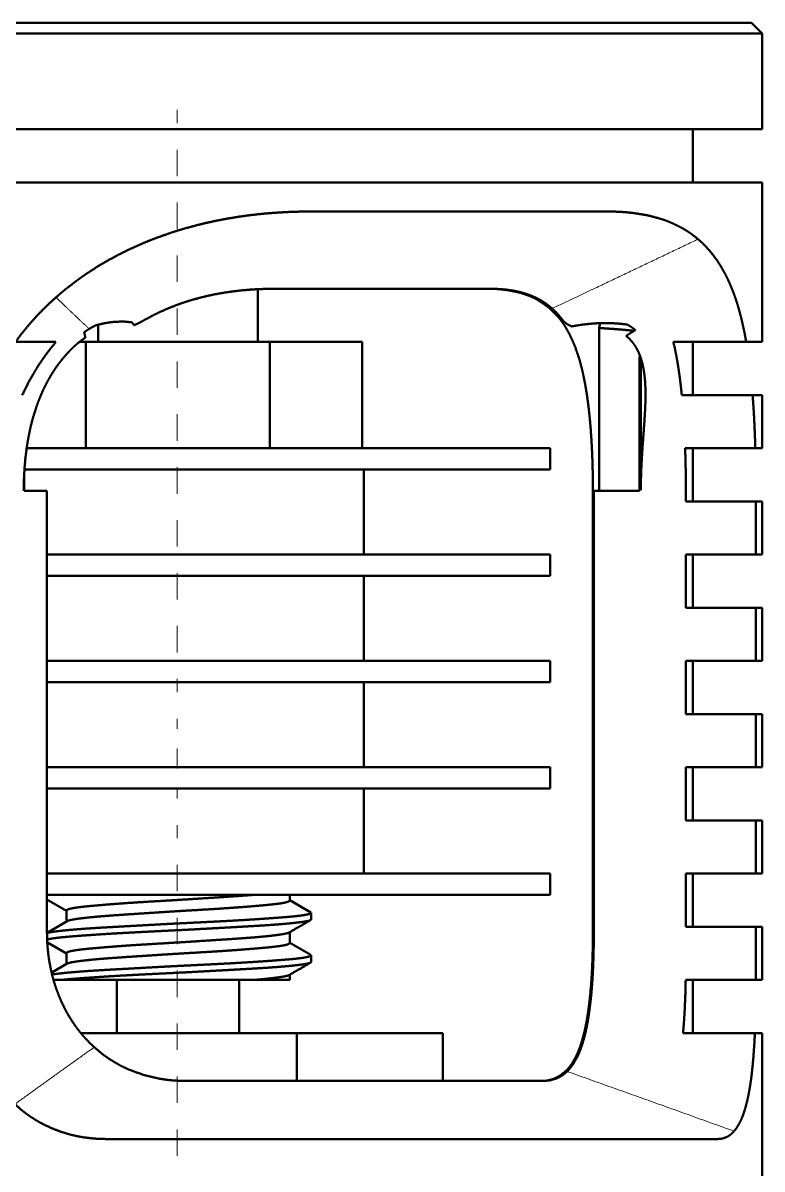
# Paper-space layout 'Layout1' of a CAD drawing. Header units: millimetres. Extents: x 0 to 420, y 0 to 297.
# Drawn here: x 320.27 to 348.07, y 154.31 to 197.42 of the extents above; entities that cross this region are included whole.
import ezdxf

# ---------------------------------------------------------------- set-up
doc = ezdxf.new("R2010")
doc.units = ezdxf.units.MM
doc.layers.add('170', color=7, linetype='Continuous', true_color=0xffffff)

psp = doc.layouts.get("Layout1")

# ---------------------------------------------------------------- linework, layer by layer
at = {"layer": '170', "color": 155, "linetype": 'Continuous', "lineweight": 50}
for p, q in [((324.056, 197.419), (324.056, 197.419)), ((332.176, 197.419), (332.176, 197.419)), ((343.592, 197.419), (343.592, 197.419)), ((348.066, 197.019), (347.666, 197.419)), ((348.066, 193.419), (348.066, 197.019)), ((345.466, 191.419), (345.466, 193.419)), ((348.066, 185.419), (348.066, 191.419)), ((329.105, 185.419), (329.105, 187.398)), ((337.956, 187.414), (337.721, 187.419)), ((323.105, 186.066), (323.105, 185.419)), ((341.941, 185.945), (341.976, 186.123)), ((341.941, 179.819), (341.941, 185.945)), ((322.411, 185.419), (322.632, 185.419)), ((322.632, 181.419), (322.632, 185.419)), ((322.632, 185.419), (329.56, 185.419)), ((329.56, 185.419), (329.56, 181.419)), ((329.56, 185.419), (333.024, 185.419)), ((333.024, 185.419), (333.024, 181.419)), ((345.466, 183.419), (345.466, 185.419)), ((343.462, 179.819), (343.462, 184.867)), ((343.505, 184.731), (343.505, 179.848)), ((348.066, 181.419), (348.066, 183.419)), ((340.096, 181.419), (340.096, 180.619)), ((345.466, 179.419), (345.466, 181.419)), ((320.322, 180.373), (320.322, 179.819)), ((333.096, 180.619), (333.096, 177.419)), ((321.175, 179.819), (320.322, 179.819)), ((321.175, 163.199), (321.175, 179.819)), ((341.704, 163.199), (341.704, 179.819)), ((341.739, 163.199), (341.739, 179.819)), ((343.462, 179.819), (341.739, 179.819)), ((345.2, 179.419), (345.2, 179.819)), ((347.834, 179.419), (345.2, 179.419)), ((347.834, 177.419), (347.834, 179.419)), ((348.066, 177.419), (348.066, 179.419)), ((340.096, 177.419), (340.096, 176.619)), ((345.2, 177.419), (347.834, 177.419)), ((345.2, 175.419), (345.2, 177.419)), ((345.466, 175.419), (345.466, 177.419)), ((333.096, 176.619), (333.096, 173.419)), ((347.834, 175.419), (345.2, 175.419)), ((347.834, 173.419), (347.834, 175.419)), ((348.066, 173.419), (348.066, 175.419)), ((340.096, 173.419), (340.096, 172.619)), ((345.2, 173.419), (347.834, 173.419)), ((345.2, 171.419), (345.2, 173.419)), ((345.466, 171.419), (345.466, 173.419)), ((333.096, 172.619), (333.096, 169.419)), ((347.834, 171.419), (345.2, 171.419)), ((347.834, 169.419), (347.834, 171.419)), ((348.066, 169.419), (348.066, 171.419)), ((340.096, 169.419), (340.096, 168.619)), ((345.2, 169.419), (347.834, 169.419)), ((345.2, 167.419), (345.2, 169.419)), ((345.466, 167.419), (345.466, 169.419)), ((333.096, 168.619), (333.096, 165.419)), ((347.834, 167.419), (345.2, 167.419)), ((347.834, 165.419), (347.834, 167.419)), ((348.066, 165.419), (348.066, 167.419)), ((340.096, 165.419), (340.096, 164.619)), ((345.2, 165.419), (347.834, 165.419)), ((345.2, 163.419), (345.2, 165.419)), ((345.466, 163.419), (345.466, 165.419)), ((321.175, 164.44), (321.905, 164.017)), ((328.822, 164.614), (328.875, 164.619)), ((330.305, 164.408), (330.305, 164.619)), ((331.097, 163.961), (330.305, 164.42)), ((321.905, 164.03), (321.905, 163.62)), ((331.105, 163.692), (331.105, 163.945)), ((321.934, 163.637), (321.176, 163.198)), ((347.834, 163.419), (345.2, 163.419)), ((347.834, 161.419), (347.834, 163.419)), ((348.066, 161.419), (348.066, 163.419)), ((330.305, 162.808), (330.305, 163.217)), ((321.194, 162.829), (321.905, 162.417)), ((331.095, 162.362), (330.305, 162.82)), ((321.905, 162.43), (321.905, 162.02)), ((331.105, 162.092), (331.105, 162.345)), ((321.933, 162.037), (321.352, 161.7)), ((323.805, 161.418), (323.805, 159.419)), ((328.405, 159.419), (328.405, 161.418)), ((330.305, 161.419), (330.305, 161.617)), ((345.466, 159.419), (345.466, 161.419)), ((347.231, 161.419), (347.834, 161.419)), ((322.449, 159.419), (330.57, 159.419)), ((330.57, 159.419), (330.57, 157.619)), ((336.055, 157.619), (336.055, 159.419)), ((348.066, 151.819), (348.066, 159.419)), ((339.943, 157.632), (339.736, 157.619))]:
    psp.add_line(p, q, dxfattribs=at)
at = {"layer": '170', "color": 193, "linetype": 'Continuous', "lineweight": 13}
for p, q in [((326.066, 193.646), (326.066, 194.144)), ((326.066, 189.665), (326.066, 190.66)), ((326.066, 187.674), (326.066, 188.669)), ((326.066, 185.683), (326.066, 186.679)), ((326.066, 183.692), (326.066, 184.688)), ((326.066, 181.702), (326.066, 182.697)), ((326.066, 179.711), (326.066, 180.706)), ((326.066, 177.72), (326.066, 178.715)), ((326.066, 175.729), (326.066, 176.725)), ((326.066, 173.739), (326.066, 174.734)), ((326.066, 172.245), (326.066, 172.743)), ((326.066, 170.87), (326.066, 171.245)), ((326.066, 169.37), (326.066, 170.12)), ((326.066, 168.245), (326.066, 168.62)), ((326.066, 166.748), (326.066, 167.245)), ((326.066, 164.757), (326.066, 165.752)), ((326.066, 162.766), (326.066, 163.762)), ((326.066, 160.775), (326.066, 161.771)), ((326.066, 158.785), (326.066, 159.78)), ((326.066, 156.794), (326.066, 157.789)), ((326.066, 154.803), (326.066, 155.798))]:
    psp.add_line(p, q, dxfattribs=at)
at = {"layer": '170', "color": 155, "linetype": 'Continuous', "lineweight": 50}
for points, knots in [([(347.666, 197.419), (347.557, 197.419), (346.692, 197.419), (344.996, 197.419), (343.857, 197.419), (341.053, 197.419), (337.647, 197.419), (333.774, 197.419), (329.591, 197.419), (327.435, 197.419), (323.104, 197.419), (318.892, 197.419), (314.97, 197.419), (311.493, 197.419), (308.604, 197.419), (307.417, 197.419)], [0, 0, 0.002709, 0.024207, 0.066335, 0.094636, 0.164286, 0.248927, 0.345151, 0.449084, 0.502642, 0.610243, 0.714881, 0.812345, 0.89871, 0.9705, 1, 1]), ([(348.066, 197.019), (347.655, 197.019), (346.438, 197.019), (344.46, 197.019), (341.796, 197.019), (338.544, 197.019), (336.735, 197.019), (332.835, 197.019), (328.683, 197.019), (324.433, 197.019), (320.244, 197.019), (318.221, 197.019), (314.415, 197.019), (311.043, 197.019), (308.232, 197.019), (307.071, 197.019)], [0, 0, 0.010023, 0.039709, 0.087951, 0.152947, 0.232271, 0.276398, 0.371521, 0.472811, 0.576484, 0.67867, 0.728007, 0.820865, 0.90311, 0.971673, 1, 1]), ([(307.071, 193.419), (309.561, 193.419), (311.043, 193.419), (314.415, 193.419), (318.221, 193.419), (322.321, 193.419), (326.56, 193.419), (328.683, 193.419), (332.835, 193.419), (336.735, 193.419), (340.236, 193.419), (343.208, 193.419), (345.54, 193.419), (347.145, 193.419), (347.963, 193.419), (348.066, 193.419)], [0, 0, 0.060725, 0.09689, 0.179135, 0.271993, 0.371996, 0.475409, 0.527189, 0.628479, 0.723602, 0.809008, 0.881507, 0.938392, 0.97754, 0.997488, 1, 1]), ([(348.066, 191.419), (347.963, 191.419), (347.145, 191.419), (345.54, 191.419), (344.46, 191.419), (341.796, 191.419), (338.544, 191.419), (336.735, 191.419), (332.835, 191.419), (328.683, 191.419), (324.433, 191.419), (320.244, 191.419), (318.221, 191.419), (314.415, 191.419), (311.043, 191.419), (308.232, 191.419), (307.071, 191.419)], [0, 0, 0.002512, 0.02246, 0.061608, 0.087951, 0.152947, 0.232271, 0.276398, 0.371521, 0.472811, 0.576484, 0.67867, 0.728007, 0.820865, 0.90311, 0.971673, 1, 1]), ([(319.987, 185.419), (320.225, 185.733), (320.473, 186.037), (320.731, 186.33), (321, 186.613), (321.28, 186.885), (321.571, 187.147), (321.72, 187.274), (321.871, 187.399), (322.025, 187.521), (322.182, 187.641), (322.261, 187.7), (322.34, 187.759), (322.421, 187.817), (322.502, 187.874), (322.665, 187.987), (322.83, 188.096), (323.164, 188.306), (323.505, 188.505), (323.852, 188.692), (324.204, 188.869), (324.563, 189.035), (324.927, 189.19), (325.297, 189.336), (325.673, 189.471), (325.862, 189.535), (326.052, 189.596), (326.243, 189.654), (326.434, 189.709), (326.817, 189.812), (327.201, 189.905), (327.587, 189.987), (327.975, 190.061), (328.364, 190.125), (328.754, 190.18), (329.146, 190.226), (329.539, 190.263), (329.932, 190.29), (330.324, 190.31), (330.715, 190.322), (331.105, 190.325)], [0, 0, 0.031246, 0.062336, 0.093328, 0.124268, 0.155203, 0.186186, 0.201711, 0.217264, 0.232852, 0.248478, 0.256307, 0.264149, 0.272003, 0.279866, 0.295578, 0.311262, 0.342566, 0.37382, 0.405057, 0.436316, 0.467625, 0.499016, 0.530516, 0.562154, 0.578002, 0.593819, 0.609604, 0.62536, 0.656797, 0.688156, 0.719458, 0.750723, 0.781967, 0.813205, 0.844456, 0.875735, 0.906975, 0.938093, 0.969095, 1, 1]), ([(331.105, 190.325), (333.202, 190.325), (337.165, 190.325), (340.693, 190.325), (342.249, 190.325)], [0, 0, 0.188171, 0.543819, 0.860355, 1, 1]), ([(347.47, 185.419), (347.412, 185.733), (347.348, 186.036), (347.279, 186.33), (347.204, 186.614), (347.164, 186.752), (347.123, 186.886), (347.08, 187.019), (347.035, 187.148), (346.989, 187.275), (346.94, 187.4), (346.89, 187.522), (346.838, 187.642), (346.812, 187.701), (346.785, 187.759), (346.757, 187.817), (346.729, 187.874), (346.672, 187.987), (346.613, 188.096), (346.489, 188.306), (346.359, 188.504), (346.222, 188.692), (346.078, 188.868), (345.926, 189.034), (345.766, 189.19), (345.598, 189.336), (345.423, 189.47), (345.332, 189.534), (345.239, 189.595), (345.145, 189.653), (345.049, 189.709), (344.853, 189.812), (344.65, 189.905), (344.44, 189.988), (344.223, 190.061), (343.769, 190.179), (343.287, 190.261), (343.036, 190.29), (342.78, 190.31), (342.517, 190.322), (342.249, 190.325)], [0, 0, 0.039948, 0.078746, 0.116478, 0.153139, 0.171062, 0.188706, 0.206084, 0.223217, 0.240119, 0.256817, 0.273325, 0.289651, 0.297748, 0.305803, 0.313819, 0.321788, 0.337557, 0.353099, 0.383537, 0.413206, 0.442224, 0.470741, 0.498893, 0.52679, 0.554527, 0.582232, 0.596094, 0.609938, 0.623777, 0.637624, 0.665393, 0.693335, 0.721545, 0.750129, 0.808776, 0.869904, 0.901474, 0.933656, 0.966486, 1, 1]), ([(329.731, 187.419), (329.418, 187.415), (329.105, 187.404), (328.793, 187.385), (328.482, 187.357), (328.171, 187.321), (327.861, 187.276), (327.551, 187.222), (327.242, 187.158), (326.934, 187.084), (326.626, 186.999), (326.473, 186.952), (326.32, 186.903), (326.244, 186.877), (326.168, 186.85), (326.092, 186.823), (326.017, 186.795), (325.718, 186.676), (325.424, 186.546), (325.136, 186.404), (324.854, 186.251)], [0, 0, 0.061681, 0.123332, 0.18497, 0.246631, 0.308362, 0.3702, 0.432193, 0.494403, 0.556891, 0.619739, 0.651322, 0.683027, 0.698928, 0.714827, 0.730714, 0.746586, 0.809969, 0.873272, 0.936577, 1, 1]), ([(329.731, 187.419), (333.302, 187.419), (334.946, 187.419), (337.836, 187.419)], [0, 0, 0.440623, 0.643489, 1, 1]), ([(337.836, 187.419), (338.05, 187.415), (338.259, 187.404), (338.462, 187.385), (338.659, 187.357), (338.851, 187.321), (339.036, 187.276), (339.216, 187.222), (339.39, 187.158), (339.559, 187.084), (339.722, 186.999), (339.801, 186.952), (339.879, 186.903), (339.917, 186.877), (339.955, 186.85), (339.992, 186.823), (340.029, 186.795), (340.173, 186.676), (340.309, 186.546), (340.438, 186.404), (340.56, 186.251)], [0, 0, 0.069628, 0.137414, 0.203488, 0.267995, 0.331094, 0.392966, 0.453832, 0.51393, 0.573565, 0.633069, 0.662885, 0.692806, 0.707814, 0.722841, 0.737871, 0.75291, 0.813283, 0.87432, 0.936426, 1, 1]), ([(341.704, 179.819), (341.702, 180.224), (341.695, 180.626), (341.683, 181.024), (341.667, 181.418), (341.645, 181.809), (341.617, 182.196), (341.609, 182.292), (341.601, 182.388), (341.592, 182.483), (341.583, 182.577), (341.564, 182.763), (341.544, 182.947), (341.497, 183.306), (341.443, 183.655), (341.381, 183.992), (341.311, 184.319), (341.292, 184.4), (341.272, 184.479), (341.252, 184.557), (341.231, 184.635), (341.188, 184.786), (341.142, 184.933), (341.044, 185.215), (340.935, 185.48), (340.816, 185.729), (340.685, 185.962), (340.615, 186.073), (340.542, 186.178), (340.466, 186.279), (340.388, 186.375), (340.048, 186.714), (339.663, 186.982), (339.559, 187.039), (339.453, 187.091), (339.344, 187.139), (339.233, 187.183), (339.004, 187.258), (338.766, 187.317), (338.519, 187.363), (338.262, 187.395), (338.094, 187.408)], [0, 0, 0.043173, 0.08596, 0.128368, 0.170405, 0.212082, 0.253407, 0.263679, 0.273899, 0.284048, 0.294129, 0.314086, 0.333772, 0.372354, 0.409901, 0.446453, 0.482074, 0.490842, 0.499547, 0.508163, 0.516686, 0.533454, 0.549857, 0.581624, 0.612132, 0.641549, 0.670027, 0.683962, 0.697656, 0.71108, 0.724275, 0.775364, 0.825373, 0.837962, 0.850588, 0.863238, 0.875937, 0.901587, 0.92773, 0.95451, 0.982052, 1, 1]), ([(323, 186.041), (322.946, 186.013), (322.892, 185.984), (322.839, 185.954), (322.785, 185.923), (322.68, 185.857), (322.575, 185.787)], [0, 0, 0.121867, 0.245201, 0.369747, 0.494853, 0.746417, 1, 1]), ([(324.361, 186.158), (324.06, 186.187), (323.731, 186.177), (323.557, 186.158), (323.376, 186.129), (323.283, 186.111), (323.19, 186.09), (323.095, 186.067), (323, 186.041)], [0, 0, 0.219606, 0.458677, 0.586143, 0.719169, 0.78776, 0.857504, 0.928272, 1, 1]), ([(324.449, 186.05), (324.41, 186.107), (324.361, 186.158)], [0, 0, 0.495347, 1, 1]), ([(324.449, 186.05), (324.499, 186.071), (324.55, 186.094), (324.601, 186.118), (324.652, 186.143), (324.702, 186.168), (324.753, 186.195), (324.803, 186.223), (324.854, 186.251)], [0, 0, 0.121802, 0.245165, 0.369214, 0.494008, 0.619619, 0.74597, 0.87296, 1, 1]), ([(340.56, 186.251), (340.623, 186.179), (340.702, 186.113), (340.724, 186.098), (340.747, 186.083), (340.771, 186.068), (340.797, 186.054), (340.85, 186.028), (340.907, 186.004)], [0, 0, 0.220728, 0.458822, 0.521783, 0.586342, 0.652326, 0.719528, 0.857167, 1, 1]), ([(342.998, 186.072), (342.871, 186.088), (342.743, 186.102), (342.614, 186.113), (342.485, 186.121), (342.226, 186.128), (341.965, 186.125), (341.833, 186.119), (341.701, 186.11), (341.635, 186.105), (341.569, 186.099), (341.502, 186.092), (341.435, 186.085), (341.17, 186.049), (340.907, 186.004)], [0, 0, 0.061158, 0.122369, 0.183675, 0.245116, 0.368543, 0.492914, 0.555531, 0.618473, 0.650072, 0.681768, 0.713571, 0.745427, 0.872762, 1, 1]), ([(343.255, 185.835), (343.204, 185.842), (343.165, 185.846), (343.124, 185.85), (343.082, 185.855), (343.038, 185.859), (342.946, 185.868), (342.85, 185.877), (342.75, 185.886), (342.645, 185.894), (342.59, 185.898), (342.535, 185.903), (342.478, 185.907), (342.421, 185.911), (342.305, 185.919), (342.064, 185.936), (341.941, 185.945)], [0, 0, 0.038783, 0.068744, 0.099908, 0.132286, 0.16577, 0.235412, 0.308522, 0.385023, 0.464969, 0.506236, 0.548394, 0.59135, 0.634881, 0.723319, 0.905881, 1, 1]), ([(342.954, 185.649), (343.127, 185.757), (343.299, 185.866)], [0, 0, 0.500977, 1, 1]), ([(343.299, 185.866), (343.23, 185.922), (343.157, 185.976), (343.119, 186.001), (343.079, 186.026), (343.039, 186.049), (342.998, 186.072)], [0, 0, 0.244094, 0.491995, 0.617808, 0.744711, 0.872107, 1, 1]), ([(321.511, 185.419), (321.126, 185.419), (320.364, 185.419), (319.987, 185.419)], [0, 0, 0.252578, 0.752374, 1, 1]), ([(320.241, 183.419), (320.507, 183.952), (320.807, 184.463), (320.971, 184.71), (321.142, 184.952), (321.322, 185.188), (321.511, 185.419)], [0, 0, 0.251004, 0.500445, 0.62502, 0.749699, 0.874642, 1, 1]), ([(322.621, 185.588), (322.459, 185.47), (322.301, 185.342), (322.263, 185.309), (322.224, 185.274), (322.186, 185.24), (322.149, 185.204), (322.075, 185.132), (322.003, 185.059), (321.865, 184.909), (321.734, 184.752), (321.61, 184.591), (321.492, 184.425), (321.436, 184.341), (321.381, 184.255), (321.328, 184.169), (321.276, 184.081), (321.178, 183.905), (321.087, 183.725), (321.043, 183.634), (321.001, 183.543), (320.961, 183.451), (320.922, 183.359), (320.849, 183.174), (320.781, 182.986), (320.661, 182.607), (320.561, 182.222), (320.517, 182.026), (320.478, 181.829), (320.443, 181.63), (320.412, 181.43), (320.362, 181.029), (320.327, 180.627), (320.307, 180.224), (320.3, 179.819)], [0, 0, 0.031041, 0.062466, 0.070389, 0.07834, 0.086319, 0.094313, 0.110255, 0.126143, 0.157784, 0.189322, 0.220821, 0.252339, 0.268116, 0.283872, 0.299581, 0.315252, 0.346525, 0.377747, 0.393345, 0.408908, 0.424426, 0.439907, 0.470793, 0.501607, 0.563182, 0.624923, 0.655937, 0.687077, 0.718362, 0.749688, 0.812224, 0.874721, 0.937286, 1, 1]), ([(322.575, 185.787), (322.596, 185.686), (322.621, 185.588)], [0, 0, 0.503444, 1, 1]), ([(343.505, 179.848), (343.511, 180.254), (343.524, 180.658), (343.545, 181.06), (343.571, 181.461), (343.629, 182.256), (343.636, 182.355), (343.643, 182.454), (343.649, 182.553), (343.655, 182.651), (343.666, 182.846), (343.674, 183.038), (343.68, 183.227), (343.682, 183.415), (343.681, 183.6), (343.675, 183.783), (343.664, 183.963), (343.647, 184.141), (343.636, 184.229), (343.623, 184.316), (343.608, 184.403), (343.592, 184.489), (343.552, 184.657), (343.503, 184.82), (343.474, 184.9), (343.443, 184.978), (343.427, 185.017), (343.409, 185.055), (343.391, 185.093), (343.372, 185.13), (343.289, 185.275), (343.192, 185.41), (343.081, 185.535), (342.954, 185.649)], [0, 0, 0.067646, 0.135011, 0.202117, 0.268972, 0.40188, 0.41841, 0.43492, 0.451386, 0.467761, 0.500192, 0.532213, 0.563828, 0.595043, 0.625874, 0.656328, 0.686419, 0.716182, 0.730952, 0.74566, 0.760319, 0.774901, 0.803689, 0.832066, 0.846142, 0.860171, 0.867177, 0.874177, 0.881184, 0.888183, 0.915955, 0.943598, 0.971453, 1, 1]), ([(347.47, 185.419), (346.1, 185.419), (344.731, 185.419)], [0, 0, 0.500162, 1, 1]), ([(344.731, 185.418), (344.783, 185.188), (344.831, 184.952), (344.875, 184.71), (344.916, 184.463), (344.953, 184.211), (344.988, 183.953), (345.019, 183.688), (345.047, 183.419)], [0, 0, 0.116761, 0.235664, 0.356782, 0.480252, 0.606225, 0.734813, 0.86607, 1, 1]), ([(347.711, 183.418), (347.745, 182.932), (347.773, 182.436), (347.795, 181.932), (347.812, 181.419)], [0, 0, 0.243647, 0.49146, 0.743542, 1, 1]), ([(320.402, 181.419), (323.725, 181.419), (327.194, 181.419), (330.596, 181.419), (332.206, 181.419), (335.118, 181.419), (337.476, 181.419), (339.133, 181.419), (339.988, 181.419), (340.096, 181.419)], [0, 0, 0.168751, 0.344911, 0.517636, 0.599364, 0.747258, 0.86696, 0.951103, 0.994511, 1, 1]), ([(347.812, 181.419), (346.932, 181.419), (346.052, 181.419), (345.174, 181.419)], [0, 0, 0.33361, 0.666946, 1, 1]), ([(345.2, 179.819), (345.199, 180.222), (345.194, 180.622), (345.185, 181.022), (345.174, 181.419)], [0, 0, 0.251762, 0.502326, 0.751736, 1, 1]), ([(340.096, 180.619), (339.662, 180.619), (338.389, 180.619), (336.354, 180.619), (333.684, 180.619), (330.544, 180.619), (327.129, 180.619), (325.384, 180.619), (321.954, 180.619), (320.322, 180.619)], [0, 0, 0.02192, 0.086324, 0.189224, 0.324248, 0.483035, 0.655753, 0.744009, 0.917481, 1, 1]), ([(321.176, 177.419), (324.45, 177.419), (327.819, 177.419), (331.088, 177.419), (334.068, 177.419), (336.587, 177.419), (338.498, 177.419), (339.69, 177.419), (340.096, 177.419)], [0, 0, 0.173035, 0.351107, 0.523904, 0.681421, 0.814535, 0.915535, 0.978573, 1, 1]), ([(340.096, 176.619), (339.69, 176.619), (338.498, 176.619), (337.626, 176.619), (335.395, 176.619), (332.626, 176.619), (329.478, 176.619), (326.135, 176.619), (322.789, 176.619), (321.176, 176.619)], [0, 0, 0.021427, 0.084465, 0.130538, 0.248452, 0.394829, 0.561195, 0.737915, 0.914752, 1, 1]), ([(321.176, 173.419), (324.45, 173.419), (327.819, 173.419), (331.088, 173.419), (334.068, 173.419), (336.587, 173.419), (338.498, 173.419), (339.69, 173.419), (340.096, 173.419)], [0, 0, 0.173035, 0.351107, 0.523904, 0.681421, 0.814535, 0.915535, 0.978573, 1, 1]), ([(340.096, 172.619), (339.69, 172.619), (338.498, 172.619), (337.626, 172.619), (335.395, 172.619), (332.626, 172.619), (329.478, 172.619), (326.135, 172.619), (322.789, 172.619), (321.176, 172.619)], [0, 0, 0.021427, 0.084465, 0.130538, 0.248452, 0.394829, 0.561195, 0.737915, 0.914752, 1, 1]), ([(321.176, 169.419), (324.45, 169.419), (327.819, 169.419), (331.088, 169.419), (334.068, 169.419), (336.587, 169.419), (338.498, 169.419), (339.69, 169.419), (340.096, 169.419)], [0, 0, 0.173035, 0.351107, 0.523904, 0.681421, 0.814535, 0.915535, 0.978573, 1, 1]), ([(340.096, 168.619), (339.69, 168.619), (338.498, 168.619), (337.626, 168.619), (335.395, 168.619), (332.626, 168.619), (329.478, 168.619), (326.135, 168.619), (322.789, 168.619), (321.176, 168.619)], [0, 0, 0.021427, 0.084465, 0.130538, 0.248452, 0.394829, 0.561195, 0.737915, 0.914752, 1, 1]), ([(321.176, 165.419), (324.45, 165.419), (327.819, 165.419), (331.088, 165.419), (334.068, 165.419), (336.587, 165.419), (338.498, 165.419), (339.69, 165.419), (340.096, 165.419)], [0, 0, 0.173035, 0.351107, 0.523904, 0.681421, 0.814535, 0.915535, 0.978573, 1, 1]), ([(340.096, 164.619), (339.69, 164.619), (338.498, 164.619), (337.626, 164.619), (335.395, 164.619), (332.626, 164.619), (329.478, 164.619), (326.135, 164.619), (322.789, 164.619), (321.176, 164.619)], [0, 0, 0.021427, 0.084465, 0.130538, 0.248452, 0.394829, 0.561195, 0.737915, 0.914752, 1, 1]), ([(326.105, 164.43), (325.692, 164.405), (325.085, 164.369), (324.887, 164.357), (324.788, 164.351), (324.592, 164.339), (324.496, 164.333), (324.125, 164.308), (323.773, 164.282), (323.688, 164.275), (323.563, 164.266), (323.481, 164.259), (323.44, 164.256), (323.284, 164.243), (323.135, 164.23), (322.859, 164.206), (322.613, 164.182), (322.557, 164.176), (322.502, 164.17), (322.45, 164.164), (322.4, 164.157), (322.308, 164.145), (322.225, 164.133), (322.151, 164.12), (322.086, 164.108), (322.057, 164.101), (322.031, 164.095), (322.007, 164.088), (321.985, 164.081), (321.925, 164.055), (321.905, 164.03), (321.905, 164.03)], [0, 0, 0.097617, 0.241039, 0.288046, 0.311407, 0.357649, 0.380359, 0.468302, 0.551644, 0.571759, 0.601392, 0.620774, 0.630341, 0.667457, 0.702778, 0.768108, 0.826339, 0.839782, 0.85273, 0.86513, 0.876974, 0.899008, 0.918861, 0.936562, 0.952107, 0.959074, 0.965496, 0.971374, 0.976691, 0.992272, 0.999959, 1, 1]), ([(328.934, 164.619), (328.926, 164.618), (328.849, 164.612), (328.77, 164.606), (328.608, 164.594), (328.441, 164.582), (328.267, 164.57), (328.088, 164.558), (327.903, 164.545), (327.714, 164.533), (326.928, 164.482), (326.52, 164.455), (326.312, 164.442), (326.105, 164.43)], [0, 0, 0.002706, 0.030067, 0.057943, 0.115204, 0.174477, 0.235765, 0.299079, 0.364448, 0.431436, 0.708922, 0.853334, 0.926575, 1, 1]), ([(326.105, 164.008), (326.517, 164.032), (327.124, 164.068), (327.322, 164.08), (327.519, 164.092), (327.617, 164.098), (327.713, 164.105), (328.084, 164.13), (328.436, 164.155), (328.521, 164.162), (328.605, 164.168), (328.688, 164.175), (328.769, 164.181), (328.925, 164.194), (329.074, 164.207), (329.35, 164.231), (329.596, 164.255), (329.652, 164.262), (329.707, 164.268), (329.759, 164.274), (329.809, 164.28), (329.901, 164.292), (329.984, 164.304), (330.058, 164.317), (330.123, 164.33), (330.152, 164.336), (330.178, 164.343), (330.202, 164.349), (330.224, 164.356), (330.284, 164.382), (330.305, 164.407), (330.305, 164.408)], [0, 0, 0.097618, 0.241038, 0.288051, 0.334647, 0.35765, 0.38036, 0.468304, 0.551647, 0.571762, 0.591591, 0.611124, 0.63034, 0.667462, 0.702778, 0.768109, 0.826342, 0.839784, 0.852733, 0.865134, 0.876977, 0.899011, 0.918865, 0.936567, 0.952111, 0.959073, 0.965496, 0.971379, 0.976695, 0.992272, 0.999959, 1, 1]), ([(321.926, 163.633), (321.95, 163.644), (321.966, 163.65), (321.985, 163.656), (322.085, 163.68), (322.223, 163.704), (322.264, 163.711), (322.307, 163.717), (322.352, 163.723), (322.4, 163.73), (322.502, 163.742), (322.611, 163.755), (322.729, 163.768), (322.856, 163.781), (322.99, 163.794), (323.132, 163.807), (323.169, 163.81), (323.207, 163.813), (323.245, 163.816), (323.283, 163.819), (323.36, 163.825), (323.439, 163.831), (323.601, 163.843), (323.768, 163.855), (323.942, 163.867), (324.121, 163.88), (324.306, 163.892), (324.496, 163.904), (325.281, 163.956), (325.689, 163.982), (325.897, 163.995), (326.105, 164.008)], [0, 0, 0.006234, 0.010389, 0.015101, 0.039489, 0.072904, 0.082683, 0.093047, 0.103988, 0.115452, 0.139851, 0.16619, 0.194452, 0.224641, 0.256764, 0.290848, 0.299673, 0.308606, 0.317627, 0.326731, 0.345203, 0.364016, 0.402673, 0.442692, 0.484068, 0.52681, 0.57094, 0.616168, 0.803496, 0.900987, 0.950431, 1, 1]), ([(331.105, 163.946), (331.081, 163.92), (331.067, 163.914), (331.051, 163.907), (331.031, 163.9), (331.009, 163.894), (330.955, 163.881), (330.89, 163.868), (330.814, 163.855), (330.726, 163.842), (330.677, 163.836), (330.626, 163.83), (330.599, 163.827), (330.572, 163.824), (330.544, 163.82), (330.515, 163.817), (330.394, 163.805), (330.263, 163.793), (330.123, 163.782), (329.972, 163.77), (329.812, 163.758), (329.599, 163.742), (329.509, 163.736), (329.372, 163.726), (329.278, 163.719), (329.085, 163.706), (328.886, 163.693), (328.679, 163.68), (328.466, 163.668), (328.357, 163.661), (328.246, 163.655), (328.02, 163.642), (327.791, 163.63), (327.559, 163.618), (327.324, 163.606), (327.085, 163.594), (326.599, 163.57), (326.352, 163.558), (326.104, 163.546)], [0, 0, 0.006937, 0.009939, 0.013487, 0.017583, 0.022233, 0.033189, 0.046372, 0.061781, 0.079451, 0.089137, 0.099405, 0.104757, 0.110248, 0.115865, 0.121604, 0.145779, 0.17189, 0.199923, 0.229874, 0.261752, 0.30436, 0.322183, 0.349565, 0.36825, 0.406641, 0.44639, 0.487491, 0.529952, 0.551695, 0.573791, 0.61871, 0.664274, 0.710475, 0.757311, 0.804778, 0.901642, 0.950758, 1, 1]), ([(326.104, 163.546), (325.858, 163.533), (325.371, 163.507), (324.891, 163.481), (324.596, 163.464), (324.479, 163.458), (324.305, 163.448), (323.966, 163.43), (323.535, 163.405), (323.329, 163.393), (323.128, 163.382), (323.03, 163.376), (322.933, 163.369), (322.746, 163.357), (322.569, 163.345), (322.4, 163.332), (322.241, 163.319), (322.09, 163.306), (321.949, 163.293), (321.915, 163.29), (321.881, 163.287), (321.848, 163.284), (321.816, 163.28), (321.754, 163.274), (321.695, 163.267), (321.585, 163.255), (321.486, 163.242), (321.398, 163.23), (321.321, 163.218), (321.287, 163.212), (321.255, 163.206), (321.226, 163.2), (321.201, 163.194), (321.166, 163.184)], [0, 0, 0.049852, 0.148332, 0.245185, 0.304894, 0.328598, 0.363801, 0.432207, 0.519306, 0.5611, 0.601716, 0.621578, 0.641116, 0.678853, 0.714761, 0.748867, 0.781176, 0.811691, 0.840392, 0.847278, 0.854053, 0.860707, 0.867224, 0.879821, 0.891853, 0.914233, 0.934383, 0.952319, 0.968033, 0.97506, 0.981523, 0.987422, 0.992738, 1, 1]), ([(326.104, 163.292), (326.351, 163.304), (326.838, 163.33), (327.317, 163.357), (327.613, 163.373), (327.73, 163.379), (327.904, 163.389), (328.243, 163.408), (328.674, 163.432), (328.88, 163.444), (329.081, 163.456), (329.179, 163.462), (329.276, 163.468), (329.463, 163.48), (329.64, 163.492), (329.809, 163.505), (329.968, 163.518), (330.119, 163.531), (330.26, 163.544), (330.294, 163.547), (330.328, 163.55), (330.361, 163.554), (330.393, 163.557), (330.455, 163.564), (330.514, 163.57), (330.624, 163.583), (330.723, 163.595), (330.811, 163.607), (330.888, 163.619), (330.922, 163.625), (330.954, 163.631), (330.983, 163.637), (331.008, 163.643), (331.05, 163.655), (331.08, 163.667), (331.09, 163.672)], [0, 0, 0.049346, 0.146814, 0.242675, 0.301773, 0.325234, 0.360077, 0.427786, 0.513994, 0.55536, 0.595564, 0.615219, 0.634561, 0.671911, 0.707451, 0.741208, 0.77319, 0.803393, 0.8318, 0.83862, 0.845321, 0.851907, 0.858358, 0.87083, 0.882738, 0.904889, 0.924833, 0.942585, 0.958143, 0.965097, 0.971495, 0.977333, 0.982594, 0.991337, 0.997784, 1, 1]), ([(331.102, 163.684), (331.105, 163.691), (331.105, 163.692)], [0, 0, 0.982353, 1, 1]), ([(321.175, 163.199), (321.181, 162.928), (321.197, 162.659), (321.224, 162.392), (321.262, 162.126), (321.311, 161.863), (321.371, 161.601), (321.405, 161.471), (321.443, 161.341), (321.483, 161.212), (321.526, 161.084), (321.62, 160.832), (321.725, 160.587), (321.841, 160.347), (321.969, 160.114), (322.107, 159.887), (322.257, 159.667), (322.337, 159.56), (322.42, 159.454), (322.462, 159.402), (322.505, 159.35), (322.549, 159.299), (322.594, 159.249), (322.777, 159.055), (322.969, 158.873), (323.172, 158.701), (323.383, 158.541), (323.605, 158.393), (323.836, 158.255), (323.955, 158.191), (324.076, 158.131), (324.198, 158.074), (324.321, 158.021), (324.826, 157.842), (325.35, 157.716), (325.417, 157.704), (325.484, 157.693), (325.552, 157.682), (325.619, 157.673), (325.754, 157.656), (325.889, 157.642), (326.159, 157.624), (326.431, 157.619)], [0, 0, 0.031556, 0.062947, 0.094225, 0.125444, 0.156654, 0.187912, 0.203579, 0.219281, 0.235029, 0.25077, 0.282064, 0.313161, 0.344132, 0.375044, 0.405976, 0.437013, 0.452597, 0.468243, 0.476086, 0.483918, 0.491728, 0.499523, 0.530561, 0.561454, 0.592303, 0.623203, 0.654264, 0.68559, 0.701325, 0.717015, 0.732658, 0.748269, 0.810636, 0.873465, 0.881385, 0.889308, 0.897222, 0.905132, 0.920938, 0.936737, 0.968336, 1, 1]), ([(321.188, 162.94), (321.2, 162.944), (321.254, 162.957), (321.319, 162.97), (321.395, 162.982), (321.483, 162.995), (321.532, 163.001), (321.583, 163.007), (321.61, 163.011), (321.637, 163.014), (321.665, 163.017), (321.694, 163.02), (321.815, 163.032), (321.946, 163.044), (322.086, 163.056), (322.237, 163.068), (322.397, 163.08), (322.61, 163.095), (322.7, 163.102), (322.837, 163.111), (322.931, 163.118), (323.124, 163.131), (323.323, 163.144), (323.53, 163.157), (323.743, 163.17), (323.852, 163.176), (323.963, 163.182), (324.189, 163.195), (324.418, 163.207), (324.65, 163.219), (324.885, 163.231), (325.124, 163.243), (325.61, 163.267), (325.857, 163.279), (326.104, 163.292)], [0, 0, 0.00258, 0.01376, 0.027205, 0.042924, 0.060945, 0.07083, 0.081301, 0.086761, 0.092362, 0.098092, 0.103946, 0.128608, 0.155244, 0.183838, 0.214391, 0.246911, 0.290371, 0.308553, 0.336485, 0.355547, 0.394711, 0.435259, 0.477183, 0.520499, 0.542683, 0.565223, 0.611042, 0.657523, 0.704654, 0.752428, 0.800854, 0.899663, 0.949767, 1, 1]), ([(330.286, 163.206), (330.285, 163.205), (330.273, 163.199), (330.259, 163.193), (330.243, 163.187), (330.224, 163.181), (330.124, 163.157), (329.986, 163.133), (329.946, 163.127), (329.902, 163.12), (329.857, 163.114), (329.809, 163.108), (329.708, 163.095), (329.598, 163.082), (329.48, 163.069), (329.353, 163.056), (329.219, 163.043), (329.077, 163.03), (329.04, 163.027), (329.002, 163.024), (328.964, 163.021), (328.926, 163.018), (328.849, 163.012), (328.77, 163.006), (328.608, 162.994), (328.441, 162.982), (328.267, 162.97), (328.088, 162.958), (327.903, 162.945), (327.714, 162.933), (326.928, 162.882), (326.52, 162.855), (326.312, 162.842), (326.105, 162.83)], [0, 0, 0.000519, 0.003587, 0.007197, 0.011352, 0.016055, 0.04042, 0.073803, 0.083577, 0.093927, 0.104858, 0.116311, 0.140686, 0.167, 0.195235, 0.225395, 0.257487, 0.291534, 0.300356, 0.30928, 0.318288, 0.327383, 0.345837, 0.364638, 0.403252, 0.443234, 0.484569, 0.527271, 0.571354, 0.616539, 0.803688, 0.901082, 0.950479, 1, 1]), ([(339.822, 157.619), (340.09, 157.642), (340.339, 157.714), (340.456, 157.77), (340.568, 157.839), (340.596, 157.859), (340.623, 157.879), (340.649, 157.9), (340.676, 157.922), (340.727, 157.969), (340.777, 158.019), (340.96, 158.25), (341.121, 158.533), (341.14, 158.572), (341.158, 158.612), (341.176, 158.653), (341.193, 158.695), (341.228, 158.78), (341.26, 158.868), (341.321, 159.051), (341.376, 159.244), (341.427, 159.447), (341.473, 159.659), (341.483, 159.713), (341.494, 159.769), (341.504, 159.824), (341.514, 159.881), (341.533, 159.994), (341.551, 160.11), (341.584, 160.344), (341.613, 160.585), (341.639, 160.831), (341.661, 161.082), (341.671, 161.21), (341.68, 161.339), (341.689, 161.469), (341.696, 161.599), (341.71, 161.862), (341.72, 162.126), (341.729, 162.392), (341.734, 162.659), (341.738, 162.928), (341.739, 163.199)], [0, 0, 0.041865, 0.082157, 0.102338, 0.122891, 0.128126, 0.1334, 0.138706, 0.144043, 0.154818, 0.16576, 0.211714, 0.262454, 0.269206, 0.276054, 0.283004, 0.290041, 0.304327, 0.318899, 0.348926, 0.380177, 0.412687, 0.446498, 0.455158, 0.463902, 0.472731, 0.481631, 0.49958, 0.517728, 0.55462, 0.592305, 0.630781, 0.670056, 0.689994, 0.710132, 0.730418, 0.750776, 0.791674, 0.832827, 0.874234, 0.915898, 0.957818, 1, 1]), ([(341.704, 163.199), (341.703, 162.928), (341.7, 162.659), (341.693, 162.392), (341.685, 162.126), (341.674, 161.863), (341.66, 161.601), (341.652, 161.471), (341.643, 161.341), (341.633, 161.212), (341.623, 161.084), (341.599, 160.832), (341.573, 160.587), (341.543, 160.347), (341.509, 160.114), (341.471, 159.887), (341.428, 159.667), (341.405, 159.56), (341.381, 159.454), (341.368, 159.402), (341.355, 159.35), (341.342, 159.299), (341.328, 159.249), (341.271, 159.055), (341.209, 158.873), (341.141, 158.701), (341.067, 158.541), (340.988, 158.393), (340.902, 158.255), (340.856, 158.191), (340.81, 158.131), (340.762, 158.074), (340.712, 158.021), (340.501, 157.842), (340.266, 157.716), (340.235, 157.704), (340.204, 157.693), (340.172, 157.682), (340.14, 157.673), (340.025, 157.645)], [0, 0, 0.043987, 0.087677, 0.131075, 0.174185, 0.217007, 0.259543, 0.280703, 0.301793, 0.322812, 0.343684, 0.384716, 0.424808, 0.46397, 0.502207, 0.539527, 0.575934, 0.593795, 0.611431, 0.620154, 0.628789, 0.637322, 0.645757, 0.678539, 0.709843, 0.739749, 0.76834, 0.795716, 0.822, 0.834725, 0.847116, 0.859191, 0.870986, 0.915962, 0.959171, 0.964573, 0.969977, 0.975376, 0.980783, 1, 1]), ([(326.105, 162.83), (325.692, 162.805), (325.085, 162.769), (324.887, 162.757), (324.69, 162.745), (324.592, 162.739), (324.496, 162.733), (324.125, 162.708), (323.773, 162.682), (323.688, 162.675), (323.604, 162.669), (323.563, 162.666), (323.481, 162.659), (323.44, 162.656), (323.284, 162.643), (323.135, 162.63), (322.859, 162.606), (322.613, 162.582), (322.557, 162.576), (322.502, 162.57), (322.45, 162.564), (322.4, 162.557), (322.308, 162.545), (322.225, 162.533), (322.151, 162.52), (322.086, 162.508), (322.057, 162.501), (322.031, 162.495), (322.007, 162.488), (321.985, 162.481), (321.925, 162.455), (321.905, 162.43), (321.905, 162.43)], [0, 0, 0.097616, 0.241038, 0.288045, 0.334641, 0.357648, 0.380358, 0.468301, 0.551642, 0.571762, 0.591585, 0.60139, 0.620777, 0.630338, 0.667459, 0.702775, 0.76811, 0.826336, 0.839779, 0.852732, 0.865132, 0.876971, 0.899005, 0.918863, 0.936564, 0.952109, 0.959075, 0.965498, 0.971376, 0.976692, 0.992274, 0.999959, 1, 1]), ([(326.105, 162.408), (326.517, 162.432), (327.124, 162.468), (327.322, 162.48), (327.519, 162.492), (327.617, 162.498), (327.713, 162.505), (328.084, 162.53), (328.436, 162.555), (328.521, 162.562), (328.647, 162.572), (328.728, 162.578), (328.769, 162.581), (328.925, 162.594), (329.074, 162.607), (329.35, 162.631), (329.596, 162.655), (329.652, 162.662), (329.707, 162.668), (329.759, 162.674), (329.809, 162.68), (329.901, 162.692), (329.984, 162.704), (330.058, 162.717), (330.123, 162.73), (330.152, 162.736), (330.178, 162.743), (330.202, 162.749), (330.224, 162.756), (330.284, 162.782), (330.305, 162.807), (330.305, 162.808)], [0, 0, 0.097619, 0.241041, 0.288049, 0.334646, 0.357649, 0.380359, 0.468304, 0.551648, 0.571764, 0.601393, 0.62078, 0.630342, 0.667459, 0.702781, 0.768113, 0.826341, 0.839784, 0.852737, 0.865133, 0.876977, 0.899011, 0.918866, 0.936567, 0.952112, 0.959074, 0.965497, 0.971379, 0.976696, 0.992274, 0.999959, 1, 1]), ([(321.925, 162.032), (321.95, 162.044), (321.966, 162.05), (321.985, 162.056), (322.085, 162.08), (322.223, 162.104), (322.264, 162.111), (322.307, 162.117), (322.352, 162.123), (322.4, 162.13), (322.502, 162.142), (322.611, 162.155), (322.729, 162.168), (322.856, 162.181), (322.99, 162.194), (323.132, 162.207), (323.169, 162.21), (323.207, 162.213), (323.245, 162.216), (323.283, 162.219), (323.36, 162.225), (323.439, 162.231), (323.601, 162.243), (323.768, 162.255), (323.942, 162.267), (324.121, 162.28), (324.306, 162.292), (324.496, 162.304), (324.883, 162.33), (325.484, 162.369), (325.897, 162.395), (326.105, 162.408)], [0, 0, 0.006522, 0.010676, 0.015386, 0.039767, 0.073172, 0.082953, 0.093309, 0.104247, 0.115708, 0.140099, 0.16643, 0.194688, 0.224869, 0.256982, 0.291051, 0.299879, 0.308809, 0.317822, 0.326928, 0.345394, 0.364202, 0.402847, 0.442855, 0.484218, 0.526947, 0.571064, 0.616278, 0.708642, 0.851964, 0.950446, 1, 1]), ([(331.105, 162.346), (331.081, 162.32), (331.067, 162.314), (331.051, 162.307), (331.031, 162.3), (331.009, 162.294), (330.955, 162.281), (330.89, 162.268), (330.814, 162.255), (330.726, 162.242), (330.677, 162.236), (330.626, 162.23), (330.599, 162.227), (330.572, 162.224), (330.544, 162.22), (330.515, 162.217), (330.394, 162.205), (330.263, 162.193), (330.123, 162.182), (329.972, 162.17), (329.812, 162.158), (329.643, 162.145), (329.554, 162.139), (329.464, 162.132), (329.278, 162.119), (329.085, 162.106), (328.886, 162.093), (328.679, 162.08), (328.466, 162.068), (328.357, 162.061), (328.246, 162.055), (328.134, 162.048), (328.02, 162.042), (327.791, 162.03), (327.559, 162.018), (327.324, 162.006), (327.085, 161.994), (326.599, 161.97), (326.352, 161.958), (326.104, 161.946)], [0, 0, 0.006938, 0.00994, 0.013488, 0.017584, 0.022235, 0.033194, 0.046374, 0.061783, 0.079453, 0.089138, 0.099407, 0.104759, 0.11025, 0.115867, 0.121606, 0.145781, 0.171892, 0.199926, 0.229877, 0.261755, 0.295593, 0.313228, 0.331223, 0.368253, 0.406645, 0.44639, 0.487491, 0.529953, 0.5517, 0.573792, 0.596166, 0.618711, 0.664275, 0.710477, 0.757314, 0.804781, 0.901641, 0.950758, 1, 1]), ([(326.104, 161.946), (325.782, 161.929), (325.463, 161.912), (324.834, 161.878), (324.526, 161.86), (324.449, 161.856), (324.297, 161.848), (323.929, 161.827), (323.645, 161.812), (323.372, 161.796), (323.108, 161.78), (322.98, 161.772), (322.855, 161.765), (322.735, 161.757), (322.618, 161.748), (322.395, 161.732), (322.189, 161.715), (322.091, 161.707), (321.997, 161.698), (321.952, 161.694), (321.907, 161.689), (321.864, 161.685), (321.821, 161.681), (321.664, 161.664), (321.526, 161.647), (321.353, 161.623)], [0, 0, 0.067847, 0.134961, 0.267016, 0.331953, 0.34807, 0.379993, 0.457471, 0.517088, 0.574622, 0.630055, 0.656973, 0.683211, 0.708623, 0.733218, 0.779999, 0.823575, 0.844159, 0.863934, 0.873516, 0.882894, 0.892065, 0.901002, 0.934213, 0.963413, 1, 1]), ([(321.683, 161.419), (321.852, 161.435), (322.039, 161.452), (322.245, 161.468), (322.469, 161.485), (322.587, 161.494), (322.711, 161.502), (322.838, 161.511), (322.968, 161.52), (323.238, 161.538), (323.521, 161.556), (323.667, 161.565), (323.816, 161.574), (323.968, 161.583), (324.124, 161.591), (324.441, 161.609), (324.763, 161.625), (325.091, 161.642), (325.593, 161.666), (325.934, 161.683), (326.105, 161.692)], [0, 0, 0.038346, 0.080816, 0.127349, 0.177963, 0.204818, 0.232715, 0.261493, 0.290989, 0.352113, 0.416044, 0.449063, 0.482784, 0.517227, 0.552372, 0.623985, 0.696842, 0.770921, 0.884351, 0.961362, 1, 1]), ([(326.105, 161.692), (326.351, 161.704), (326.838, 161.73), (327.318, 161.757), (327.613, 161.773), (327.73, 161.779), (327.904, 161.789), (328.243, 161.808), (328.674, 161.832), (328.88, 161.844), (329.081, 161.856), (329.179, 161.862), (329.276, 161.868), (329.463, 161.88), (329.64, 161.892), (329.809, 161.905), (329.968, 161.918), (330.119, 161.931), (330.26, 161.944), (330.294, 161.947), (330.328, 161.95), (330.361, 161.954), (330.393, 161.957), (330.455, 161.964), (330.514, 161.97), (330.624, 161.983), (330.723, 161.995), (330.811, 162.007), (330.888, 162.019), (330.922, 162.025), (330.954, 162.031), (330.983, 162.037), (331.008, 162.043), (331.05, 162.055), (331.08, 162.067), (331.09, 162.073)], [0, 0, 0.049342, 0.146811, 0.242677, 0.301771, 0.325236, 0.360079, 0.427785, 0.513993, 0.55536, 0.59556, 0.615219, 0.634557, 0.671908, 0.707448, 0.741205, 0.773188, 0.803387, 0.831794, 0.838614, 0.845319, 0.851901, 0.858351, 0.870824, 0.882732, 0.904883, 0.924827, 0.94258, 0.958137, 0.965088, 0.971486, 0.977328, 0.982589, 0.991328, 0.997775, 1, 1]), ([(331.102, 162.084), (331.105, 162.091), (331.105, 162.092)], [0, 0, 0.982332, 1, 1]), ([(328.935, 161.419), (328.559, 161.419), (328.143, 161.419), (327.919, 161.419), (327.862, 161.419), (327.746, 161.419), (327.449, 161.419), (326.957, 161.419), (326.639, 161.419), (326.509, 161.419), (326.313, 161.419), (325.921, 161.419), (325.397, 161.419), (325.135, 161.419), (324.873, 161.419), (324.614, 161.419), (324.111, 161.419), (323.625, 161.419), (323.507, 161.419), (323.39, 161.419), (323.164, 161.419), (322.737, 161.419), (322.345, 161.419), (322.299, 161.419), (322.208, 161.419), (322.076, 161.419), (321.832, 161.419), (321.683, 161.419)], [0, 0, 0.051818, 0.10928, 0.140066, 0.147978, 0.164008, 0.204913, 0.272741, 0.316627, 0.334515, 0.361527, 0.415623, 0.487872, 0.524048, 0.560184, 0.595784, 0.665171, 0.732176, 0.748516, 0.764564, 0.795774, 0.854635, 0.908685, 0.915101, 0.927671, 0.945793, 0.979449, 1, 1]), ([(330.286, 161.606), (330.253, 161.591), (330.226, 161.582), (330.192, 161.573), (330.109, 161.554), (330.003, 161.536), (329.941, 161.526), (329.874, 161.516), (329.802, 161.507), (329.724, 161.497), (329.555, 161.477), (329.367, 161.457), (329.161, 161.438), (328.935, 161.419)], [0, 0, 0.02676, 0.047986, 0.073204, 0.135664, 0.21435, 0.259867, 0.309573, 0.363164, 0.420251, 0.54474, 0.682824, 0.834476, 1, 1]), ([(330.305, 161.419), (329.676, 161.419), (328.935, 161.419)], [0, 0, 0.459011, 1, 1]), ([(345.194, 161.419), (345.182, 160.901), (345.161, 160.395), (345.148, 160.146), (345.133, 159.901), (345.115, 159.658), (345.094, 159.419)], [0, 0, 0.258477, 0.511295, 0.635601, 0.758499, 0.879971, 1, 1]), ([(323.403, 155.435), (322.967, 155.451), (322.537, 155.502), (322.325, 155.54), (322.115, 155.587), (321.906, 155.643), (321.7, 155.709), (321.298, 155.866), (320.915, 156.056), (320.731, 156.164), (320.551, 156.28), (320.463, 156.341), (320.376, 156.404), (320.29, 156.469), (320.206, 156.537), (319.884, 156.823), (319.59, 157.134), (319.453, 157.299), (319.322, 157.47), (319.259, 157.557), (319.197, 157.646), (319.137, 157.737), (319.079, 157.829), (318.865, 158.206), (318.68, 158.596), (318.523, 159.001), (318.393, 159.419)], [0, 0, 0.063144, 0.125707, 0.156902, 0.188108, 0.219389, 0.250789, 0.313253, 0.375139, 0.406035, 0.436985, 0.4525, 0.468052, 0.483654, 0.4993, 0.561611, 0.623615, 0.65466, 0.685803, 0.701427, 0.717098, 0.732821, 0.748568, 0.811298, 0.873885, 0.93668, 1, 1]), ([(331.206, 159.419), (332.406, 159.419), (334.373, 159.419), (335.626, 159.419), (336.055, 159.419)], [0, 0, 0.247602, 0.653205, 0.911403, 1, 1]), ([(347.796, 159.419), (347.774, 159.001), (347.746, 158.597), (347.712, 158.206), (347.67, 157.83), (347.659, 157.738), (347.647, 157.648), (347.634, 157.559), (347.621, 157.471), (347.593, 157.3), (347.563, 157.136), (347.496, 156.826), (347.418, 156.541), (347.397, 156.474), (347.375, 156.409), (347.353, 156.345), (347.329, 156.283), (347.281, 156.166), (347.229, 156.058), (347.119, 155.868), (346.997, 155.711), (346.964, 155.677), (346.931, 155.646), (346.897, 155.616), (346.863, 155.589), (346.791, 155.541), (346.718, 155.503), (346.563, 155.452), (346.399, 155.435)], [0, 0, 0.092441, 0.181957, 0.268551, 0.352184, 0.372633, 0.392859, 0.412785, 0.432383, 0.470609, 0.507556, 0.577665, 0.642811, 0.658337, 0.673566, 0.688494, 0.703086, 0.731068, 0.757521, 0.806217, 0.850063, 0.86041, 0.87054, 0.880486, 0.89025, 0.909208, 0.92759, 0.963532, 1, 1]), ([(326.431, 157.619), (328.447, 157.619), (332.331, 157.619), (335.817, 157.619), (337.339, 157.619), (339.822, 157.619)], [0, 0, 0.150485, 0.440571, 0.70087, 0.814567, 1, 1]), ([(346.399, 155.435), (344.324, 155.435), (341.521, 155.435), (338.101, 155.435), (334.201, 155.435), (329.977, 155.435), (327.796, 155.435), (323.403, 155.435)], [0, 0, 0.090227, 0.212124, 0.36083, 0.530413, 0.714109, 0.808972, 1, 1])]:
    psp.add_open_spline(points, degree=1, knots=knots, dxfattribs=at)
at = {"layer": '170', "color": 193, "linetype": 'Continuous', "lineweight": 13}
psp.add_open_spline([(326.066, 191.656), (326.066, 192.651)], degree=1, dxfattribs=at)
at = {"layer": '170', "color": 155, "linetype": 'Continuous', "lineweight": 13}
for points, knots in [([(345.659, 189.285), (343.728, 188.364), (341.796, 187.446), (340.172, 186.677)], [0, 0, 0.35208, 0.704156, 1, 1]), ([(322.762, 185.909), (322.137, 186.501), (321.513, 187.095)], [0, 0, 0.499598, 1, 1]), ([(322.952, 158.888), (322.648, 158.672), (321.306, 157.713), (319.965, 156.746)], [0, 0, 0.101609, 0.550363, 1, 1]), ([(347.014, 155.731), (343.876, 156.858), (340.735, 157.977)], [0, 0, 0.5, 1, 1])]:
    psp.add_open_spline(points, degree=1, knots=knots, dxfattribs=at)
at = {"layer": '170', "color": 155, "linetype": 'Continuous', "lineweight": 50}
for points in [[(347.47, 185.419), (348.066, 185.419)], [(345.047, 183.419), (347.711, 183.419)], [(348.066, 183.419), (347.711, 183.419)], [(347.812, 181.419), (348.066, 181.419)], [(348.066, 179.419), (347.834, 179.419)], [(347.834, 177.419), (348.066, 177.419)], [(348.066, 175.419), (347.834, 175.419)], [(347.834, 173.419), (348.066, 173.419)], [(348.066, 171.419), (347.834, 171.419)], [(347.834, 169.419), (348.066, 169.419)], [(348.066, 167.419), (347.834, 167.419)], [(347.834, 165.419), (348.066, 165.419)], [(330.279, 163.202), (331.102, 163.68)], [(348.066, 163.419), (347.834, 163.419)], [(330.279, 161.602), (331.102, 162.08)], [(321.683, 161.419), (321.382, 161.419)], [(347.231, 161.419), (345.194, 161.419)], [(347.834, 161.419), (348.066, 161.419)], [(330.57, 159.419), (331.206, 159.419)], [(345.094, 159.419), (347.796, 159.419)], [(348.066, 159.419), (347.796, 159.419)]]:
    psp.add_open_spline(points, degree=1, dxfattribs=at)

doc.saveas('drawing.dxf')
